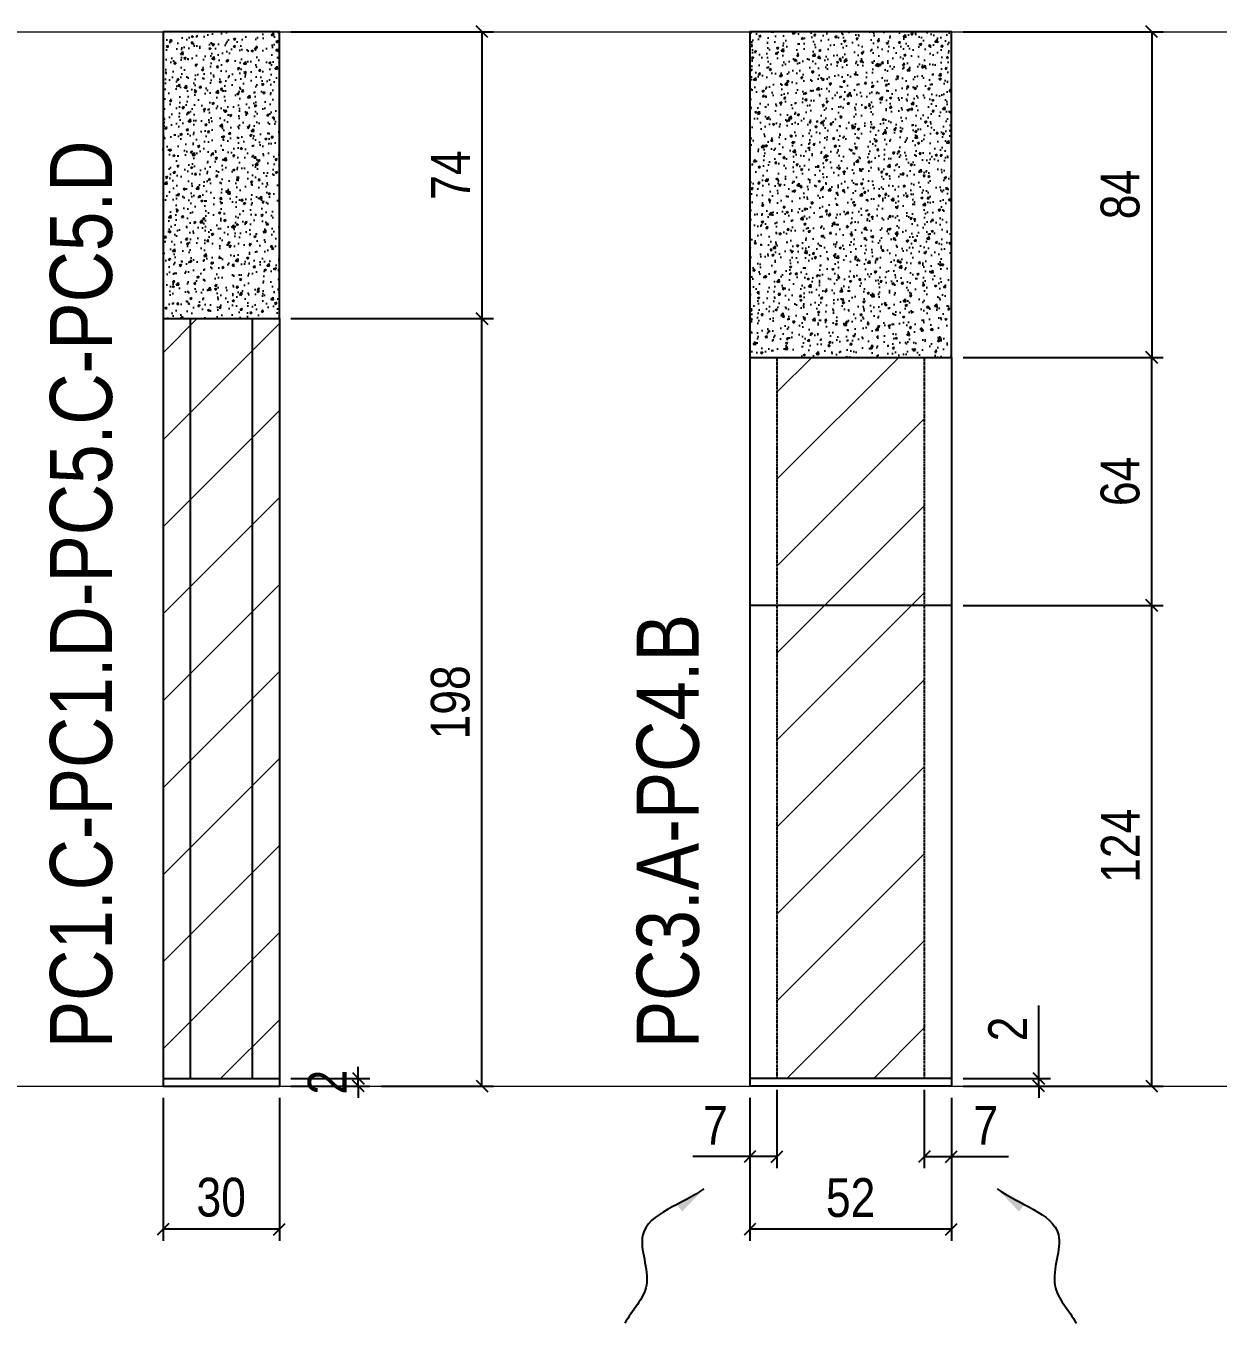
# Model space of a CAD drawing. Extents: x 2282 to 12463, y 760 to 16806.
# Drawn here: x 8321.1 to 8628.6, y 14872.5 to 15207.1 of the extents above; entities that cross this region are included whole.
import ezdxf

# ---------------------------------------------------------------- set-up
doc = ezdxf.new("R2010")
doc.units = 0
doc.linetypes.add('HIDDEN', pattern=[0.375, 0.25, -0.125])
doc.layers.add('CARIMBO', color=255, linetype='Continuous', lineweight=9)
doc.layers.add('Hachura', color=251, linetype='Continuous', lineweight=9)
for name, color, linetype in [('COTA', 241, 'Continuous'), ('NOMENCLATURA', 7, 'Continuous'), ('Painéis', 200, 'Continuous'), ('SARR_2.2x7', 40, 'Continuous')]:
    doc.layers.add(name, color=color, linetype=linetype)
doc.styles.add('ARIAL_NARROW', font='ARIALN.TTF', dxfattribs={"height": 0.2})
doc.styles.add('COTA TECNICA', font='techl___.ttf', dxfattribs={"height": 10})
doc.styles.add('COTA TECNICA-50', font='techl___.ttf', dxfattribs={"height": 10})
doc.styles.get("Standard").update_dxf_attribs({"font": 'arial.ttf'})
doc.dimstyles.new('COTA PAINEL-50', dxfattribs={"dimtxt": 10, "dimasz": 3, "dimexe": 3, "dimexo": 3, "dimgap": 3, "dimtad": 1, "dimdec": 1, "dimzin": 12, "dimdsep": 46, "dimtxsty": 'COTA TECNICA-50', "dimblk1": 'OBLIQUE', "dimblk2": 'OBLIQUE', "dimsah": 1, "dimcen": 0.9, "dimclrd": 4, "dimclre": 4, "dimclrt": 240, "dimadec": 1, "dimazin": 3, "dimtfac": 1, "dimtdec": 1, "dimtmove": 0, "dimatfit": 3, "dimfxl": 1, "dimtolj": 1, "dimtzin": 12, "dimarcsym": 0})
doc.dimstyles.new('PAINEL', dxfattribs={"dimtxt": 10, "dimasz": 3, "dimexe": 3, "dimexo": 3, "dimgap": 3, "dimtad": 1, "dimdec": 1, "dimzin": 12, "dimdsep": 46, "dimtxsty": 'COTA TECNICA', "dimblk1": 'OBLIQUE', "dimblk2": 'OBLIQUE', "dimsah": 1, "dimcen": 0.9, "dimclrd": 4, "dimclre": 4, "dimclrt": 240, "dimadec": 1, "dimazin": 3, "dimtfac": 1, "dimtdec": 1, "dimtmove": 0, "dimatfit": 3, "dimfxl": 1, "dimtolj": 1, "dimtzin": 12, "dimarcsym": 0})
doc.dimstyles.get("Standard").update_dxf_attribs({"dimtxt": 0.18, "dimasz": 0.18, "dimexe": 0.18, "dimexo": 0.0625, "dimgap": 0.09, "dimtad": 0, "dimtih": 1, "dimtoh": 1, "dimdec": 4, "dimzin": 0, "dimdsep": 46, "dimtxsty": 'Standard', "dimcen": 0.09, "dimadec": 0, "dimazin": 0, "dimtfac": 1, "dimtdec": 4, "dimtofl": 0, "dimtmove": 0, "dimatfit": 3, "dimfxl": 1, "dimtolj": 1, "dimtzin": 0, "dimarcsym": 0})

# ---------------------------------------------------------------- blocks, each defined once
blk = doc.blocks.new('_Oblique')
at = {"color": 0, "linetype": 'ByBlock', "lineweight": -2}
blk.add_line((-0.5, -0.5), (0.5, 0.5), dxfattribs=at)
blk = doc.blocks.new('*D128')
at = {"layer": 'COTA', "color": 4, "lineweight": -2, "transparency": 16777216}
for p, q in [((8406.79, 14935.65), (8406.79, 14938.65)), ((8389.44, 14935.65), (8409.79, 14935.65)), ((8406.79, 14933.65), (8406.79, 14935.65)), ((8389.44, 14933.65), (8409.79, 14933.65)), ((8406.79, 14933.65), (8406.79, 14930.65))]:
    blk.add_line(p, q, dxfattribs=at)
at = {"layer": 'Defpoints', "color": 0, "transparency": 16777216}
for p in [(8386.44, 14935.65), (8406.79, 14935.65), (8386.44, 14933.65)]:
    blk.add_point(p, dxfattribs=at)
at = {"layer": 'COTA', "color": 4, "lineweight": -2, "transparency": 16777216, "xscale": 3, "yscale": 3, "zscale": 3}
for p, rotation in [((8406.79, 14935.65), 270), ((8406.79, 14933.65), 90)]:
    blk.add_blockref('_Oblique', p, dxfattribs=dict(at, rotation=rotation))
at = {"layer": 'COTA', "color": 240, "transparency": 16777216, "insert": (8398.79, 14934.65), "char_height": 10, "attachment_point": 5, "rotation": 90, "style": 'COTA TECNICA-50'}
blk.add_mtext('\\A1;2', dxfattribs=at)
blk = doc.blocks.new('*D129')
at = {"layer": 'COTA', "color": 4, "linetype": 'ByBlock', "lineweight": -2, "transparency": 16777216}
for p, q in [((8389.44, 15131.65), (8441.68, 15131.65)), ((8438.68, 14933.65), (8438.68, 15131.65)), ((8412.79, 14933.65), (8441.68, 14933.65))]:
    blk.add_line(p, q, dxfattribs=at)
at = {"layer": 'Defpoints', "color": 0, "linetype": 'ByBlock', "transparency": 16777216}
for p in [(8386.44, 15131.65), (8438.68, 15131.65), (8409.79, 14933.65)]:
    blk.add_point(p, dxfattribs=at)
at = {"layer": 'COTA', "color": 4, "linetype": 'ByBlock', "lineweight": -2, "transparency": 16777216, "xscale": 3, "yscale": 3, "zscale": 3}
for p, rotation in [((8438.68, 15131.65), 90), ((8438.68, 14933.65), 270)]:
    blk.add_blockref('_Oblique', p, dxfattribs=dict(at, rotation=rotation))
at = {"layer": 'COTA', "color": 240, "linetype": 'ByBlock', "transparency": 16777216, "insert": (8430.58, 15032.65), "char_height": 10, "attachment_point": 5, "rotation": 90, "style": 'COTA TECNICA'}
blk.add_mtext('\\A1;198', dxfattribs=at)
blk = doc.blocks.new('*D142')
at = {"layer": 'COTA', "color": 4, "linetype": 'ByBlock', "lineweight": -2, "transparency": 16777216}
for p, q in [((8356.44, 14930.65), (8356.44, 14893.72)), ((8386.44, 14930.65), (8386.44, 14893.72)), ((8386.44, 14896.72), (8356.44, 14896.72))]:
    blk.add_line(p, q, dxfattribs=at)
at = {"layer": 'Defpoints', "color": 0, "linetype": 'ByBlock', "transparency": 16777216}
for p in [(8356.44, 14933.65), (8386.44, 14933.65), (8356.44, 14896.72)]:
    blk.add_point(p, dxfattribs=at)
at = {"layer": 'COTA', "color": 4, "linetype": 'ByBlock', "lineweight": -2, "transparency": 16777216, "xscale": 3, "yscale": 3, "zscale": 3, "rotation": 180}
blk.add_blockref('_Oblique', (8356.44, 14896.72), dxfattribs=at)
at = {"layer": 'COTA', "color": 4, "linetype": 'ByBlock', "lineweight": -2, "transparency": 16777216, "xscale": 3, "yscale": 3, "zscale": 3}
blk.add_blockref('_Oblique', (8386.44, 14896.72), dxfattribs=at)
at = {"layer": 'COTA', "color": 240, "linetype": 'ByBlock', "transparency": 16777216, "insert": (8371.44, 14904.94), "char_height": 10, "attachment_point": 5, "style": 'COTA TECNICA'}
blk.add_mtext('\\A1;30', dxfattribs=at)
blk = doc.blocks.new('*D143')
at = {"layer": 'COTA', "color": 4, "lineweight": -2, "transparency": 16777216}
for p, q in [((8389.44, 15205.65), (8441.68, 15205.65)), ((8438.68, 15205.65), (8438.68, 15131.65)), ((8389.44, 15131.65), (8441.68, 15131.65))]:
    blk.add_line(p, q, dxfattribs=at)
at = {"layer": 'Defpoints', "color": 0, "transparency": 16777216}
for p in [(8386.44, 15205.65), (8386.44, 15131.65), (8438.68, 15131.65)]:
    blk.add_point(p, dxfattribs=at)
at = {"layer": 'COTA', "color": 4, "lineweight": -2, "transparency": 16777216, "xscale": 3, "yscale": 3, "zscale": 3}
for p, rotation in [((8438.68, 15205.65), 90), ((8438.68, 15131.65), 270)]:
    blk.add_blockref('_Oblique', p, dxfattribs=dict(at, rotation=rotation))
at = {"layer": 'COTA', "color": 240, "transparency": 16777216, "insert": (8430.6, 15168.65), "char_height": 10, "attachment_point": 5, "rotation": 90, "style": 'COTA TECNICA'}
blk.add_mtext('\\A1;74', dxfattribs=at)
blk = doc.blocks.new('*D157')
at = {"layer": 'COTA', "color": 4, "lineweight": -2, "transparency": 16777216}
for p, q in [((8582.33, 14935.65), (8582.33, 14954.45)), ((8562.81, 14935.65), (8585.33, 14935.65)), ((8582.33, 14933.65), (8582.33, 14935.65)), ((8562.81, 14933.65), (8585.33, 14933.65)), ((8582.33, 14933.65), (8582.33, 14930.65))]:
    blk.add_line(p, q, dxfattribs=at)
at = {"layer": 'Defpoints', "color": 0, "transparency": 16777216}
for p in [(8559.81, 14935.65), (8559.81, 14933.65), (8582.33, 14933.65)]:
    blk.add_point(p, dxfattribs=at)
at = {"layer": 'COTA', "color": 4, "lineweight": -2, "transparency": 16777216, "xscale": 3, "yscale": 3, "zscale": 3}
for p, rotation in [((8582.33, 14935.65), 270), ((8582.33, 14933.65), 90)]:
    blk.add_blockref('_Oblique', p, dxfattribs=dict(at, rotation=rotation))
at = {"layer": 'COTA', "color": 240, "transparency": 16777216, "insert": (8574.33, 14948.39), "char_height": 10, "attachment_point": 5, "rotation": 90, "style": 'COTA TECNICA-50'}
blk.add_mtext('\\A1;2', dxfattribs=at)
blk = doc.blocks.new('*D158')
at = {"layer": 'COTA', "color": 4, "linetype": 'ByBlock', "lineweight": -2, "transparency": 16777216}
for p, q in [((8562.81, 15057.65), (8614.47, 15057.65)), ((8611.47, 14933.65), (8611.47, 15057.65)), ((8562.81, 14933.65), (8614.47, 14933.65))]:
    blk.add_line(p, q, dxfattribs=at)
at = {"layer": 'Defpoints', "color": 0, "linetype": 'ByBlock', "transparency": 16777216}
for p in [(8559.81, 15057.65), (8611.47, 15057.65), (8559.81, 14933.65)]:
    blk.add_point(p, dxfattribs=at)
at = {"layer": 'COTA', "color": 4, "linetype": 'ByBlock', "lineweight": -2, "transparency": 16777216, "xscale": 3, "yscale": 3, "zscale": 3}
for p, rotation in [((8611.47, 15057.65), 90), ((8611.47, 14933.65), 270)]:
    blk.add_blockref('_Oblique', p, dxfattribs=dict(at, rotation=rotation))
at = {"layer": 'COTA', "color": 240, "linetype": 'ByBlock', "transparency": 16777216, "insert": (8603.4, 14995.65), "char_height": 10, "attachment_point": 5, "rotation": 90, "style": 'COTA TECNICA'}
blk.add_mtext('\\A1;124', dxfattribs=at)
blk = doc.blocks.new('*D162')
at = {"layer": 'COTA', "color": 4, "linetype": 'ByBlock', "lineweight": -2, "transparency": 16777216}
for p, q in [((8507.81, 14930.65), (8507.81, 14893.72)), ((8559.81, 14930.65), (8559.81, 14893.72)), ((8559.81, 14896.72), (8507.81, 14896.72))]:
    blk.add_line(p, q, dxfattribs=at)
at = {"layer": 'Defpoints', "color": 0, "linetype": 'ByBlock', "transparency": 16777216}
for p in [(8507.81, 14933.65), (8559.81, 14933.65), (8507.81, 14896.72)]:
    blk.add_point(p, dxfattribs=at)
at = {"layer": 'COTA', "color": 4, "linetype": 'ByBlock', "lineweight": -2, "transparency": 16777216, "xscale": 3, "yscale": 3, "zscale": 3, "rotation": 180}
blk.add_blockref('_Oblique', (8507.81, 14896.72), dxfattribs=at)
at = {"layer": 'COTA', "color": 4, "linetype": 'ByBlock', "lineweight": -2, "transparency": 16777216, "xscale": 3, "yscale": 3, "zscale": 3}
blk.add_blockref('_Oblique', (8559.81, 14896.72), dxfattribs=at)
at = {"layer": 'COTA', "color": 240, "linetype": 'ByBlock', "transparency": 16777216, "insert": (8533.81, 14904.83), "char_height": 10, "attachment_point": 5, "style": 'COTA TECNICA'}
blk.add_mtext('\\A1;52', dxfattribs=at)
blk = doc.blocks.new('*D159')
at = {"layer": 'COTA', "color": 4, "linetype": 'ByBlock', "lineweight": -2, "transparency": 16777216}
for p, q in [((8562.81, 15121.65), (8614.47, 15121.65)), ((8611.47, 15057.65), (8611.47, 15121.65)), ((8562.81, 15057.65), (8614.47, 15057.65))]:
    blk.add_line(p, q, dxfattribs=at)
at = {"layer": 'Defpoints', "color": 0, "linetype": 'ByBlock', "transparency": 16777216}
for p in [(8559.81, 15121.65), (8611.47, 15121.65), (8559.81, 15057.65)]:
    blk.add_point(p, dxfattribs=at)
at = {"layer": 'COTA', "color": 4, "linetype": 'ByBlock', "lineweight": -2, "transparency": 16777216, "xscale": 3, "yscale": 3, "zscale": 3}
for p, rotation in [((8611.47, 15121.65), 90), ((8611.47, 15057.65), 270)]:
    blk.add_blockref('_Oblique', p, dxfattribs=dict(at, rotation=rotation))
at = {"layer": 'COTA', "color": 240, "linetype": 'ByBlock', "transparency": 16777216, "insert": (8603.37, 15089.65), "char_height": 10, "attachment_point": 5, "rotation": 90, "style": 'COTA TECNICA'}
blk.add_mtext('\\A1;64', dxfattribs=at)
blk = doc.blocks.new('*D160')
at = {"layer": 'COTA', "color": 4, "lineweight": -2, "transparency": 16777216}
for p, q in [((8552.81, 14932.65), (8552.81, 14912.47)), ((8559.81, 14930.65), (8559.81, 14912.47)), ((8552.81, 14915.47), (8559.81, 14915.47)), ((8559.81, 14915.47), (8574.54, 14915.47))]:
    blk.add_line(p, q, dxfattribs=at)
at = {"layer": 'Defpoints', "color": 0, "transparency": 16777216}
for p in [(8552.81, 14935.65), (8559.81, 14933.65), (8559.81, 14915.47)]:
    blk.add_point(p, dxfattribs=at)
at = {"layer": 'COTA', "color": 4, "lineweight": -2, "transparency": 16777216, "xscale": 3, "yscale": 3, "zscale": 3, "rotation": 180}
blk.add_blockref('_Oblique', (8552.81, 14915.47), dxfattribs=at)
at = {"layer": 'COTA', "color": 4, "lineweight": -2, "transparency": 16777216, "xscale": 3, "yscale": 3, "zscale": 3}
blk.add_blockref('_Oblique', (8559.81, 14915.47), dxfattribs=at)
at = {"layer": 'COTA', "color": 240, "transparency": 16777216, "insert": (8568.67, 14923.54), "char_height": 10, "attachment_point": 5, "style": 'COTA TECNICA-50'}
blk.add_mtext('\\A1;7', dxfattribs=at)
blk = doc.blocks.new('*D161')
at = {"layer": 'COTA', "color": 4, "lineweight": -2, "transparency": 16777216}
for p, q in [((8514.81, 14932.65), (8514.81, 14912.47)), ((8507.81, 14930.65), (8507.81, 14912.47)), ((8507.81, 14915.47), (8493.08, 14915.47)), ((8514.81, 14915.47), (8507.81, 14915.47))]:
    blk.add_line(p, q, dxfattribs=at)
at = {"layer": 'Defpoints', "color": 0, "transparency": 16777216}
for p in [(8514.81, 14935.65), (8507.81, 14933.65), (8507.81, 14915.47)]:
    blk.add_point(p, dxfattribs=at)
at = {"layer": 'COTA', "color": 4, "lineweight": -2, "transparency": 16777216, "xscale": 3, "yscale": 3, "zscale": 3, "rotation": 180}
blk.add_blockref('_Oblique', (8507.81, 14915.47), dxfattribs=at)
at = {"layer": 'COTA', "color": 4, "lineweight": -2, "transparency": 16777216, "xscale": 3, "yscale": 3, "zscale": 3}
blk.add_blockref('_Oblique', (8514.81, 14915.47), dxfattribs=at)
at = {"layer": 'COTA', "color": 240, "transparency": 16777216, "insert": (8498.94, 14923.54), "char_height": 10, "attachment_point": 5, "style": 'COTA TECNICA-50'}
blk.add_mtext('\\A1;7', dxfattribs=at)
blk = doc.blocks.new('*D163')
at = {"layer": 'COTA', "color": 4, "lineweight": -2, "transparency": 16777216}
for p, q in [((8562.81, 15205.65), (8614.47, 15205.65)), ((8611.47, 15205.65), (8611.47, 15121.65)), ((8562.81, 15121.65), (8614.47, 15121.65))]:
    blk.add_line(p, q, dxfattribs=at)
at = {"layer": 'Defpoints', "color": 0, "transparency": 16777216}
for p in [(8559.81, 15205.65), (8559.81, 15121.65), (8611.47, 15121.65)]:
    blk.add_point(p, dxfattribs=at)
at = {"layer": 'COTA', "color": 4, "lineweight": -2, "transparency": 16777216, "xscale": 3, "yscale": 3, "zscale": 3}
for p, rotation in [((8611.47, 15205.65), 90), ((8611.47, 15121.65), 270)]:
    blk.add_blockref('_Oblique', p, dxfattribs=dict(at, rotation=rotation))
at = {"layer": 'COTA', "color": 240, "transparency": 16777216, "insert": (8603.38, 15163.65), "char_height": 10, "attachment_point": 5, "rotation": 90, "style": 'COTA TECNICA'}
blk.add_mtext('\\A1;84', dxfattribs=at)

msp = doc.modelspace()

# ---------------------------------------------------------------- hatches: boundary and pattern name
at = {"layer": 'COTA'}
h = msp.add_hatch(dxfattribs=at)
h.set_pattern_fill('AR-CONC', color=256, scale=0.03)
h.set_pattern_definition([(50, (2661.413, -60), (5.4655401, -0.4781726), [0.5715, -6.2865]), (355, (2661.413, -60), (-1.0573026, 5.7317054), [0.4572, -5.0292175]), (100.451445, (2661.8687, -60.04), (4.4082374, 5.2535326), [0.4857003, -5.3427073]), (46.1842, (2661.413, -58.476), (8.1323712, -1.2612698), [0.85725, -9.42975]), (96.63556, (2662.091, -58.581), (7.122124, 7.4227837), [0.7285507, -8.0140682]), (351.18415, (2661.413, -58.476), (7.122124, 7.4227837), [0.685799, -7.543792]), (21, (2662.175, -58.857), (4.5484317, -3.067956), [0.5715, -6.2865]), (326, (2662.175, -58.857), (1.8540609, 5.525639), [0.4572, -5.0292]), (71.451445, (2662.554, -59.1127), (6.4024926, 2.457683), [0.4857003, -5.3426981]), (37.5, (2661.4132, -60), (0.0926581, 2.53665117), [0, -4.96824, 0, -5.1054, 0, -5.04825]), (7.5, (2661.4132, -60), (2.00458988, 3.00541724), [0, -2.91084, 0, -4.85394, 0, -1.92405]), (327.5, (2659.714, -60), (4.06771786, -0.17186232), [0, -1.905, 0, -5.9436, 0, -7.8867]), (317.5, (2658.952, -60), (4.44387544, 0.7627947), [0, -2.4765, 0, -3.94716, 0, -5.6007])])
h.paths.add_polyline_path([(8386.44, 15205.65), (8356.44, 15205.65), (8356.44, 15131.65), (8386.44, 15131.65)])
h = msp.add_hatch(dxfattribs=at)
h.set_pattern_fill('AR-CONC', color=256, scale=0.03)
h.set_pattern_definition([(50, (-98.877, 3445.7253), (5.4655401, -0.4781726), [0.5715, -6.2865]), (355, (-98.877, 3445.7253), (-1.0573026, 5.7317054), [0.4572, -5.0292175]), (100.451445, (-98.422, 3445.6855), (4.4082374, 5.2535326), [0.4857003, -5.3427073]), (46.1842, (-98.877, 3447.249), (8.1323712, -1.2612698), [0.85725, -9.42975]), (96.63556, (-98.1995, 3447.144), (7.122124, 7.4227837), [0.7285507, -8.0140682]), (351.18415, (-98.877, 3447.249), (7.122124, 7.4227837), [0.685799, -7.543792]), (21, (-98.115, 3446.8683), (4.5484317, -3.067956), [0.5715, -6.2865]), (326, (-98.115, 3446.8683), (1.8540609, 5.525639), [0.4572, -5.0292]), (71.451445, (-97.736, 3446.6127), (6.4024926, 2.457683), [0.4857003, -5.3426981]), (37.5, (-98.8772, 3445.7253), (0.0926581, 2.53665117), [0, -4.96824, 0, -5.1054, 0, -5.04825]), (7.5, (-98.8772, 3445.7253), (2.0045899, 3.00541724), [0, -2.91084, 0, -4.85394, 0, -1.92405]), (327.5, (-100.5765, 3445.7253), (4.06771786, -0.17186232), [0, -1.905, 0, -5.9436, 0, -7.8867]), (317.5, (-101.3385, 3445.7253), (4.4438754, 0.7627947), [0, -2.4765, 0, -3.94716, 0, -5.6007])])
h.paths.add_polyline_path([(8559.81, 15205.65), (8507.81, 15205.65), (8507.81, 15121.65), (8559.81, 15121.65)])
at = {"layer": 'Hachura', "linetype": 'ByBlock'}
h = msp.add_hatch(dxfattribs=at)
h.set_pattern_fill('ANSI31', color=256, scale=5)
h.set_pattern_definition([(45, (-87.788, 3445.725), (-11.22532, 11.22532), [])])
h.paths.add_polyline_path([(8363.44, 15131.65), (8356.44, 15131.65), (8356.44, 14935.65), (8363.44, 14935.65)])
h.paths.add_polyline_path([(8363.44, 14935.65), (8379.44, 14935.65), (8379.44, 15131.65), (8363.44, 15131.65)])
h.paths.add_polyline_path([(8386.44, 15131.65), (8379.44, 15131.65), (8379.44, 14935.65), (8386.44, 14935.65)])
h = msp.add_hatch(dxfattribs=at)
h.set_pattern_fill('ANSI31', color=256, scale=5)
h.set_pattern_definition([(45, (-98.877, 3445.725), (-11.22532, 11.22532), [])])
h.paths.add_polyline_path([(8552.81, 15057.65), (8514.81, 15057.65), (8514.81, 14935.65), (8552.81, 14935.65)])
h.paths.add_polyline_path([(8514.81, 15057.65), (8552.81, 15057.65), (8552.81, 15121.65), (8514.81, 15121.65)])

# ---------------------------------------------------------------- linework, layer by layer
at = {"layer": 'CARIMBO', "color": 3}
for p, q in [((4483.39, 15205.65), (9611.68, 15205.65)), ((4483.39, 14933.65), (9611.68, 14933.65))]:
    msp.add_line(p, q, dxfattribs=at)
at = {"layer": 'COTA'}
for points in [[(8356.44, 15131.65), (8386.44, 15131.65), (8386.44, 15205.65), (8356.44, 15205.65)], [(8507.81, 15121.65), (8559.81, 15121.65), (8559.81, 15205.65), (8507.81, 15205.65)]]:
    msp.add_lwpolyline(points, close=True, dxfattribs=at)
at = {"layer": 'Painéis'}
for p, q in [((8356.44, 15131.65), (8386.44, 15131.65)), ((8356.44, 15131.65), (8356.44, 14933.65)), ((8386.44, 15131.65), (8386.44, 14933.65)), ((8507.81, 15121.65), (8507.81, 14933.65)), ((8507.81, 15121.65), (8559.81, 15121.65)), ((8559.81, 15121.65), (8559.81, 14933.65)), ((8559.81, 15057.65), (8507.81, 15057.65)), ((8356.44, 14935.65), (8386.44, 14935.65)), ((8559.81, 14935.65), (8507.81, 14935.65)), ((8356.44, 14933.65), (8386.44, 14933.65)), ((8559.81, 14933.65), (8507.81, 14933.65))]:
    msp.add_line(p, q, dxfattribs=at)
at = {"layer": 'SARR_2.2x7'}
for p, q in [((8363.44, 15131.65), (8363.44, 14935.65)), ((8379.44, 15131.65), (8379.44, 14935.65))]:
    msp.add_line(p, q, dxfattribs=at)
at = {"layer": 'SARR_2.2x7', "linetype": 'HIDDEN'}
for p, q in [((8514.81, 15121.65), (8514.81, 15057.65)), ((8552.81, 15121.65), (8552.81, 15057.65)), ((8514.81, 15057.65), (8514.81, 14935.65)), ((8552.81, 15057.65), (8552.81, 14935.65))]:
    msp.add_line(p, q, dxfattribs=at)

# ---------------------------------------------------------------- texts
at = {"layer": 'NOMENCLATURA', "style": 'ARIAL_NARROW'}
for s, p in [('PC1.C-PC1.D-PC5.C-PC5.D', (8343.27, 14943.42)), ('PC3.A-PC4.B', (8494.63, 14943.42))]:
    msp.add_text(s, height=16, rotation=90, dxfattribs=at).set_placement(p)

# ---------------------------------------------------------------- dimensions: what is measured, and where the dimension line sits
at = {"layer": 'COTA'}
for base, p1, p2, angle, dimstyle, picture, middle in [((8438.68, 15131.65), (8386.44, 15205.65), (8386.44, 15131.65), 90, 'PAINEL', '*D143', (8430.6, 15168.65)), ((8611.47, 15121.65), (8559.81, 15205.65), (8559.81, 15121.65), 90, 'PAINEL', '*D163', (8603.38, 15163.65)), ((8559.81, 14915.47), (8552.81, 14935.65), (8559.81, 14933.65), 180, 'COTA PAINEL-50', '*D160', (8568.67, 14923.54))]:
    dim = msp.add_linear_dim(base=base, p1=p1, p2=p2, angle=angle, dimstyle=dimstyle, dxfattribs=at)
    dim.commit()
    dim.dimension.update_dxf_attribs({"geometry": picture, "text_midpoint": middle})
at = {"layer": 'COTA', "color": 3, "linetype": 'ByBlock'}
dim = msp.add_linear_dim(base=(8438.68, 15131.65), p1=(8409.79, 14933.65), p2=(8386.44, 15131.65), angle=90, dimstyle='PAINEL', override={"dimarcsym": 1}, dxfattribs=at)
dim.commit()
dim.dimension.update_dxf_attribs({"geometry": '*D129', "text_midpoint": (8430.58, 15032.65)})
at = {"layer": 'COTA', "linetype": 'ByBlock'}
for base, p1, p2, override, picture, middle in [((8611.47, 15121.65), (8559.81, 15057.65), (8559.81, 15121.65), {"dimarcsym": 2}, '*D159', (8603.37, 15089.65)), ((8611.47, 15057.65), (8559.81, 14933.65), (8559.81, 15057.65), {"dimarcsym": 1}, '*D158', (8603.4, 14995.65))]:
    dim = msp.add_linear_dim(base=base, p1=p1, p2=p2, angle=90, dimstyle='PAINEL', override=override, dxfattribs=at)
    dim.commit()
    dim.dimension.update_dxf_attribs({"geometry": picture, "text_midpoint": middle})
at = {"layer": 'COTA'}
for base, p1, p2, picture, middle in [((8582.33, 14933.65), (8559.81, 14935.65), (8559.81, 14933.65), '*D157', (8582.33, 14948.39)), ((8406.79, 14935.65), (8386.44, 14933.65), (8386.44, 14935.65), '*D128', (8406.79, 14934.65))]:
    dim = msp.add_linear_dim(base=base, p1=p1, p2=p2, angle=90, dimstyle='COTA PAINEL-50', dxfattribs=at)
    dim.commit()
    dim.dimension.update_dxf_attribs({"geometry": picture, "text_midpoint": middle, "dimtype": 160})
dim = msp.add_linear_dim(base=(8507.81, 14915.47), p1=(8514.81, 14935.65), p2=(8507.81, 14933.65), dimstyle='COTA PAINEL-50', dxfattribs=at)
dim.commit()
dim.dimension.update_dxf_attribs({"geometry": '*D161', "text_midpoint": (8498.94, 14923.54)})
at = {"layer": 'COTA', "linetype": 'ByBlock'}
for base, p1, p2, picture, middle in [((8356.44, 14896.72), (8386.44, 14933.65), (8356.44, 14933.65), '*D142', (8371.44, 14904.94)), ((8507.81, 14896.72), (8559.81, 14933.65), (8507.81, 14933.65), '*D162', (8533.81, 14904.83))]:
    dim = msp.add_linear_dim(base=base, p1=p1, p2=p2, dimstyle='PAINEL', override={"dimarcsym": 2}, dxfattribs=at)
    dim.commit()
    dim.dimension.update_dxf_attribs({"geometry": picture, "text_midpoint": middle})

# ---------------------------------------------------------------- leaders
at = {"layer": 'COTA', "path_type": 1}
for points in [[(8495.98, 14907.15), (8480.19, 14895.31), (8481.12, 14882.31), (8475.57, 14872.52)], [(8571.64, 14907.15), (8587.42, 14895.31), (8586.5, 14882.31), (8592.05, 14872.52)]]:
    msp.add_leader(points, dimstyle='Standard', override={"dimasz": 8}, dxfattribs=at)

doc.saveas('drawing.dxf')
